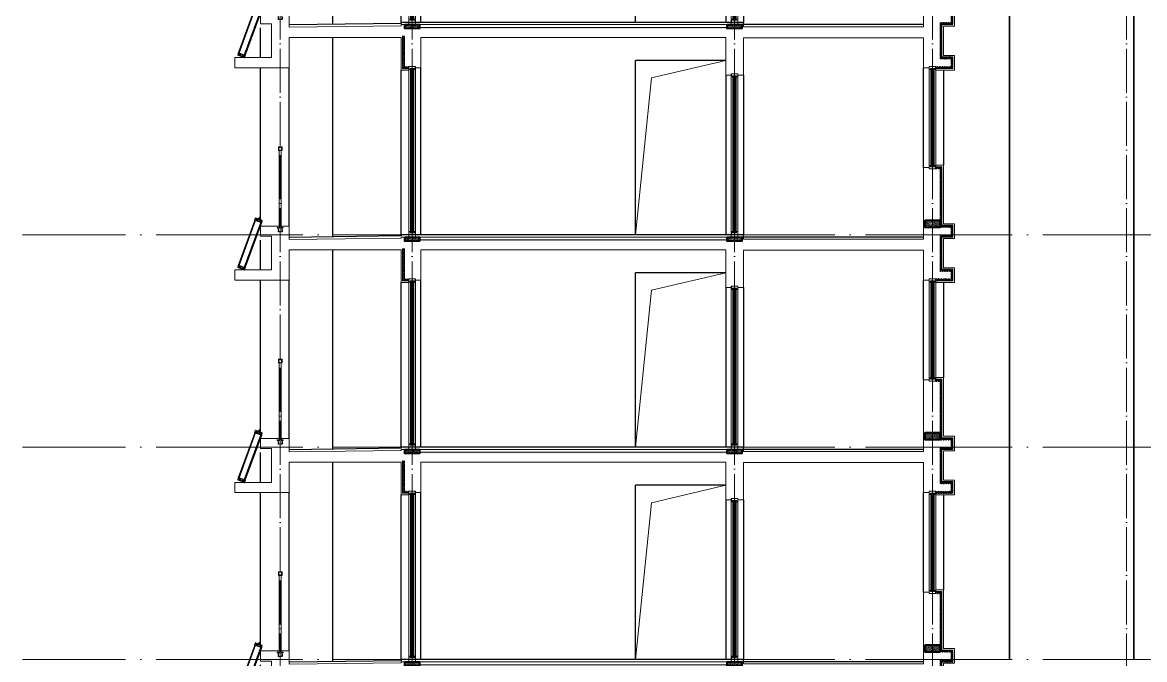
# Model space of a CAD drawing. Extents: x 27938 to 983267, y -209821 to 1628073.
# Drawn here: x 694490 to 709802, y -99476 to -90776 of the extents above; entities that cross this region are included whole.
import ezdxf

# ---------------------------------------------------------------- set-up
doc = ezdxf.new("R2010")
doc.units = 0
doc.header["$LTSCALE"] = 1000
doc.header["$MEASUREMENT"] = 0
doc.linetypes.add('DASH', pattern=[0.35, 0.25, -0.1])
doc.linetypes.add('DOTE', pattern=[2.42, 2, -0.2, 0.02, -0.2])
for name, color, linetype, lineweight in [('DOTE', 19, 'DOTE', 9), ('PUB_HATCH', 8, 'Continuous', 9), ('S_WINDOW', 144, 'Continuous', 15), ('WALL', 9, 'Continuous', 40), ('内粉刷', 37, 'Continuous', 9), ('立面-中轮廓线', 213, 'Continuous', 35), ('立面-栏杆', 105, 'Continuous', 15), ('立面-洞口示意', 152, 'Continuous', 13), ('细细', 250, 'Continuous', 0)]:
    doc.layers.add(name, color=color, linetype=linetype, lineweight=lineweight)
for name, color, linetype in [('实线层', 7, 'Continuous'), ('看线', 251, 'Continuous'), ('立面-看线', 251, 'Continuous')]:
    doc.layers.add(name, color=color, linetype=linetype)
pattern_1 = [(0, (-799083.24, -387726.952), (16.66875, 9.623705), [11.1125, -22.225]), (120, (-799083.24, -387726.952), (-16.66874801, 9.62370845), [11.1125, -22.225]), (60, (-799083.24, -387726.952), (1.99e-06, 19.24741345), [-22.225, 11.1125])]
pattern_2 = [(315, (-218910.2607, -140541.0897), (-1.767766953, -1.767766953), []), (315, (-218909.0822, -140541.0897), (-1.767766953, -1.767766953), [])]
pattern_3 = [(315, (-218910.2607, -141979.3279), (-1.767766953, -1.767766953), []), (315, (-218909.0822, -141979.3279), (-1.767766953, -1.767766953), [])]
pattern_4 = [(315, (145053.3697, 680712.4302), (-1.76776695, -1.76776695), []), (315, (145054.5482, 680712.4302), (-1.76776695, -1.76776695), [])]
pattern_5 = [(315, (145053.3697, 678374.192), (-1.767766953, -1.767766953), []), (315, (145054.5482, 678374.192), (-1.767766953, -1.767766953), [])]
pattern_6 = [(315, (145053.3697, 680612.4302), (-1.767766953, -1.767766953), []), (315, (145054.5482, 680612.4302), (-1.767766953, -1.767766953), [])]

# ---------------------------------------------------------------- blocks, each defined once
blk = doc.blocks.new('zrszerf')
at = {"layer": '细细'}
h = blk.add_hatch(dxfattribs=at)
h.set_pattern_fill('金属', color=256, style=0)
h.set_pattern_definition(pattern_2)
h.paths.add_polyline_path([(257695, 608543), (257715, 608543), (257715, 608557), (257765, 608557), (257765, 608543), (257785, 608543), (257785, 608588), (257695, 608588)])
h.paths.add_polyline_path([(257713, 608559), (257713, 608545), (257697, 608545), (257697, 608586), (257783, 608586), (257783, 608545), (257767, 608545), (257767, 608559)], flags=16)
h = blk.add_hatch(dxfattribs=at)
h.set_pattern_fill('金属', color=256, style=0)
h.set_pattern_definition(pattern_2)
h.paths.add_polyline_path([(257762, 608555), (257762, 608530), (257750, 608530), (257750, 608540), (257729, 608540), (257729, 608530), (257717, 608530), (257717, 608555)])
h.paths.add_polyline_path([(257719, 608553), (257719, 608532), (257727, 608532), (257727, 608542), (257752, 608542), (257752, 608532), (257760, 608532), (257760, 608553)], flags=16)
h = blk.add_hatch(color=256, dxfattribs=at)
edge = h.paths.add_edge_path()
edge.add_line((257735, 608540), (257735, 608528))
edge.add_arc((257740, 608520), 9.44, 61.5175, 118.4825, ccw=False)
edge.add_line((257744, 608528), (257744, 608540))
edge.add_arc((257740, 608548), 9.44, 241.5175, 298.4825, ccw=False)
h = blk.add_hatch(dxfattribs=at)
h.set_pattern_fill('金属', color=256, style=0)
h.set_pattern_definition(pattern_3)
h.paths.add_polyline_path([(257695, 607233), (257715, 607233), (257715, 607220), (257765, 607220), (257765, 607233), (257785, 607233), (257785, 607188), (257695, 607188)])
h.paths.add_polyline_path([(257713, 607218), (257713, 607231), (257697, 607231), (257697, 607190), (257783, 607190), (257783, 607231), (257767, 607231), (257767, 607218)], flags=16)
h = blk.add_hatch(dxfattribs=at)
h.set_pattern_fill('金属', color=256, style=0)
h.set_pattern_definition(pattern_3)
h.paths.add_polyline_path([(257762, 607222), (257762, 607247), (257750, 607247), (257750, 607237), (257729, 607237), (257729, 607247), (257717, 607247), (257717, 607222)])
h.paths.add_polyline_path([(257719, 607224), (257719, 607245), (257727, 607245), (257727, 607235), (257752, 607235), (257752, 607245), (257760, 607245), (257760, 607224)], flags=16)
h = blk.add_hatch(color=256, dxfattribs=at)
edge = h.paths.add_edge_path()
edge.add_line((257735, 607237), (257735, 607249))
edge.add_arc((257740, 607257), 9.44, 241.5175, 298.4825)
edge.add_line((257744, 607249), (257744, 607237))
edge.add_arc((257740, 607229), 9.44, 61.5175, 118.4825)
at = {"layer": 'S_WINDOW'}
for p, q in [((257695, 607233), (257695, 608543)), ((257717, 607247), (257717, 608530)), ((257762, 607247), (257762, 608530)), ((257785, 607233), (257785, 608543))]:
    blk.add_line(p, q, dxfattribs=at)
for points in [[(257785, 608588), (257785, 608543), (257765, 608543), (257765, 608557), (257715, 608557), (257715, 608543), (257695, 608543), (257695, 608588)], [(257783, 608586), (257783, 608545), (257767, 608545), (257767, 608559), (257713, 608559), (257713, 608545), (257697, 608545), (257697, 608586)], [(257762, 608555), (257762, 608530), (257750, 608530), (257750, 608540), (257729, 608540), (257729, 608530), (257717, 608530), (257717, 608555)], [(257760, 608553), (257760, 608532), (257752, 608532), (257752, 608542), (257727, 608542), (257727, 608532), (257719, 608532), (257719, 608553)], [(257785, 607188), (257785, 607233), (257765, 607233), (257765, 607220), (257715, 607220), (257715, 607233), (257695, 607233), (257695, 607188)], [(257783, 607190), (257783, 607231), (257767, 607231), (257767, 607218), (257713, 607218), (257713, 607231), (257697, 607231), (257697, 607190)], [(257762, 607222), (257762, 607247), (257750, 607247), (257750, 607237), (257729, 607237), (257729, 607247), (257717, 607247), (257717, 607222)], [(257760, 607224), (257760, 607245), (257752, 607245), (257752, 607235), (257727, 607235), (257727, 607245), (257719, 607245), (257719, 607224)]]:
    blk.add_lwpolyline(points, close=True, dxfattribs=at)
at = {"layer": '细细'}
for points in [[(257729, 608530), (257729, 607247)], [(257735, 607249), (257735, 608540)], [(257744, 607249), (257744, 608540)], [(257750, 608530), (257750, 607247)]]:
    blk.add_lwpolyline(points, dxfattribs=at)
for points in [[(257735, 608540), (257735, 608528, -0.253805), (257744, 608528), (257744, 608540, -0.253805)], [(257735, 607237), (257735, 607249, 0.253805), (257744, 607249), (257744, 607237, 0.253805)]]:
    blk.add_lwpolyline(points, format="xyb", close=True, dxfattribs=at)
blk = doc.blocks.new('A$C1D9D50FA')
at = {"layer": '立面-栏杆'}
for p, q in [((-15, 0), (-15, 1050)), ((15, 1050), (15, 0))]:
    blk.add_line(p, q, dxfattribs=at)
at = {"layer": '立面-栏杆', "linetype": 'DASH', "ltscale": 0.1}
for p, q in [((40, 0), (-40, 0)), ((-40, 0), (-40, -7)), ((40, -7), (40, 0)), ((-40, -7), (-30, -7)), ((-30, -7), (-30, -51)), ((-22, -7), (22, -7)), ((-22, -51), (-22, -7)), ((-15, -53), (-21, -53)), ((-21, -60), (-15, -60)), ((-13, -57), (-13, -56)), ((13, -56), (13, -57)), ((21, -53), (15, -53)), ((15, -60), (21, -60)), ((22, -7), (22, -51)), ((30, -7), (40, -7)), ((30, -51), (30, -7))]:
    blk.add_line(p, q, dxfattribs=at)
at = {"layer": '立面-栏杆'}
for points in [[(25, 1100), (-25, 1100), (-25, 1050), (25, 1050)], [(19, 1094), (-19, 1094), (-19, 1056), (19, 1056)]]:
    blk.add_lwpolyline(points, close=True, dxfattribs=at)
at = {"layer": '立面-栏杆', "linetype": 'DASH', "ltscale": 0.1}
for centre, major_axis, start_param, end_param in [((-21, -51), (6.36, 6.36), 2.356194, 3.926991), ((-21, -51), (1.27, 1.27), 2.356194, 3.926991), ((-15, -56), (1.91, 1.91), 5.497787, 7.068583), ((-15, -57), (1.91, 1.91), 3.926991, 5.497787), ((15, -56), (1.91, 1.91), 0.785398, 2.356194), ((17, -55), (3.53, 3.53), 2.748894, 3.534292), ((21, -51), (-6.36, 6.36), 2.356194, 3.926991), ((21, -51), (-1.27, 1.27), 2.356194, 3.926991)]:
    blk.add_ellipse(centre, major_axis=major_axis, ratio=1, start_param=start_param, end_param=end_param, dxfattribs=at)
blk = doc.blocks.new('afzdfsregf')
at = {"layer": '细细'}
h = blk.add_hatch(dxfattribs=at)
h.set_pattern_fill('金属', color=256, style=0)
h.set_pattern_definition(pattern_4)
h.paths.add_polyline_path([(221064, 608914), (221044, 608914), (221044, 608927), (220994, 608927), (220994, 608914), (220974, 608914), (220974, 608959), (221064, 608959)])
h.paths.add_polyline_path([(221046, 608929), (221046, 608916), (221062, 608916), (221062, 608957), (220976, 608957), (220976, 608916), (220992, 608916), (220992, 608929)], flags=16)
h = blk.add_hatch(dxfattribs=at)
h.set_pattern_fill('金属', color=256, style=0)
h.set_pattern_definition(pattern_4)
h.paths.add_polyline_path([(220996, 608925), (220996, 608900), (221008, 608900), (221008, 608910), (221029, 608910), (221029, 608900), (221041, 608900), (221041, 608925)])
h.paths.add_polyline_path([(221039, 608923), (221039, 608902), (221031, 608902), (221031, 608912), (221006, 608912), (221006, 608902), (220998, 608902), (220998, 608923)], flags=16)
h = blk.add_hatch(color=256, dxfattribs=at)
edge = h.paths.add_edge_path()
edge.add_line((221023, 608910), (221023, 608898))
edge.add_arc((221019, 608890), 9.44, 61.5175, 118.4825)
edge.add_line((221014, 608898), (221014, 608910))
edge.add_arc((221019, 608919), 9.44, 241.5175, 298.4825)
h = blk.add_hatch(dxfattribs=at)
h.set_pattern_fill('金属', color=256, style=0)
h.set_pattern_definition(pattern_5)
h.paths.add_polyline_path([(221064, 606704), (221044, 606704), (221044, 606690), (220994, 606690), (220994, 606704), (220974, 606704), (220974, 606659), (221064, 606659)])
h.paths.add_polyline_path([(221046, 606688), (221046, 606702), (221062, 606702), (221062, 606661), (220976, 606661), (220976, 606702), (220992, 606702), (220992, 606688)], flags=16)
h = blk.add_hatch(dxfattribs=at)
h.set_pattern_fill('金属', color=256, style=0)
h.set_pattern_definition(pattern_5)
h.paths.add_polyline_path([(220996, 606692), (220996, 606717), (221008, 606717), (221008, 606707), (221029, 606707), (221029, 606717), (221041, 606717), (221041, 606692)])
h.paths.add_polyline_path([(221039, 606694), (221039, 606715), (221031, 606715), (221031, 606705), (221006, 606705), (221006, 606715), (220998, 606715), (220998, 606694)], flags=16)
h = blk.add_hatch(color=256, dxfattribs=at)
edge = h.paths.add_edge_path()
edge.add_line((221023, 606707), (221023, 606719))
edge.add_arc((221019, 606728), 9.44, 241.5175, 298.4825, ccw=False)
edge.add_line((221014, 606719), (221014, 606707))
edge.add_arc((221019, 606699), 9.44, 61.5175, 118.4825, ccw=False)
at = {"layer": 'S_WINDOW'}
for p, q in [((220974, 606704), (220974, 608914)), ((220996, 606717), (220996, 608900)), ((221041, 606717), (221041, 608900)), ((221064, 606704), (221064, 608914))]:
    blk.add_line(p, q, dxfattribs=at)
for points in [[(220974, 608959), (220974, 608914), (220994, 608914), (220994, 608927), (221044, 608927), (221044, 608914), (221064, 608914), (221064, 608959)], [(220976, 608957), (220976, 608916), (220992, 608916), (220992, 608929), (221046, 608929), (221046, 608916), (221062, 608916), (221062, 608957)], [(220996, 608925), (220996, 608900), (221008, 608900), (221008, 608910), (221029, 608910), (221029, 608900), (221041, 608900), (221041, 608925)], [(220998, 608923), (220998, 608902), (221006, 608902), (221006, 608912), (221031, 608912), (221031, 608902), (221039, 608902), (221039, 608923)], [(220974, 606659), (220974, 606704), (220994, 606704), (220994, 606690), (221044, 606690), (221044, 606704), (221064, 606704), (221064, 606659)], [(220976, 606661), (220976, 606702), (220992, 606702), (220992, 606688), (221046, 606688), (221046, 606702), (221062, 606702), (221062, 606661)], [(220996, 606692), (220996, 606717), (221008, 606717), (221008, 606707), (221029, 606707), (221029, 606717), (221041, 606717), (221041, 606692)], [(220998, 606694), (220998, 606715), (221006, 606715), (221006, 606705), (221031, 606705), (221031, 606715), (221039, 606715), (221039, 606694)]]:
    blk.add_lwpolyline(points, close=True, dxfattribs=at)
at = {"layer": '细细'}
for points in [[(221008, 608900), (221008, 606717)], [(221014, 606719), (221014, 608910)], [(221023, 606719), (221023, 608910)], [(221029, 608900), (221029, 606717)]]:
    blk.add_lwpolyline(points, dxfattribs=at)
for points in [[(221023, 608910), (221023, 608898, 0.253805), (221014, 608898), (221014, 608910, 0.253805)], [(221023, 606707), (221023, 606719, -0.253805), (221014, 606719), (221014, 606707, -0.253805)]]:
    blk.add_lwpolyline(points, format="xyb", close=True, dxfattribs=at)
blk = doc.blocks.new('A$C39C008DC')
at = {"layer": '实线层', "color": 5}
for p, q in [((31, 60), (256, 678)), ((257, 678), (32, 60)), ((32, 60), (257, 677)), ((260, 676), (35, 59)), ((260, 676), (36, 59)), ((334, 649), (109, 32)), ((334, 649), (110, 32)), ((118, 29), (343, 646)), ((343, 646), (119, 29)), ((119, 29), (344, 646)), ((255, 678), (265, 706)), ((255, 678), (265, 706)), ((345, 645), (255, 678)), ((353, 669), (263, 702)), ((353, 669), (264, 702)), ((355, 674), (265, 706)), ((355, 674), (265, 706)), ((265, 706), (265, 706)), ((280, 678), (281, 681)), ((282, 676), (280, 678)), ((281, 672), (286, 685)), ((281, 681), (284, 681)), ((285, 676), (282, 676)), ((284, 681), (286, 679)), ((286, 679), (285, 676)), ((304, 696), (297, 695)), ((323, 685), (297, 695)), ((304, 696), (311, 715)), ((304, 696), (319, 690)), ((326, 709), (311, 715)), ((319, 690), (326, 709)), ((319, 690), (323, 685)), ((321, 657), (326, 671)), ((321, 663), (322, 666)), ((323, 661), (321, 663)), ((322, 666), (324, 667)), ((325, 662), (323, 661)), ((324, 667), (326, 664)), ((326, 664), (325, 662)), ((345, 646), (355, 674)), ((345, 645), (355, 673)), ((355, 673), (355, 673)), ((31, 61), (20, 32)), ((30, 61), (20, 33)), ((110, 0), (20, 33)), ((20, 33), (20, 33)), ((110, 0), (20, 32)), ((112, 5), (22, 38)), ((111, 5), (22, 37)), ((120, 28), (30, 61)), ((120, 28), (32, 60)), ((54, 49), (49, 35)), ((50, 45), (49, 42)), ((49, 42), (51, 40)), ((53, 45), (50, 45)), ((51, 40), (53, 40)), ((54, 43), (53, 45)), ((53, 40), (54, 43)), ((93, 29), (92, 26)), ((92, 26), (94, 24)), ((98, 33), (93, 20)), ((96, 29), (93, 29)), ((94, 24), (97, 24)), ((98, 27), (96, 29)), ((97, 24), (98, 27)), ((120, 28), (110, 0)), ((120, 28), (110, 0)), ((110, 0), (110, 0))]:
    blk.add_line(p, q, dxfattribs=at)
for points in [[(263, 702), (263, 702), (263, 702), (264, 702), (264, 702)], [(353, 669), (353, 669), (353, 669), (353, 669), (353, 669)], [(22, 38), (22, 37), (22, 37), (22, 37), (22, 37)], [(112, 5), (112, 5), (112, 5), (111, 5), (111, 5)]]:
    blk.add_lwpolyline(points, dxfattribs=at)
for centre, radius in [((283, 679), 10), ((283, 679), 9.5), ((323, 664), 10), ((323, 664), 9.5), ((52, 42), 9.5), ((52, 42), 10), ((95, 26), 10), ((95, 26), 9.5)]:
    blk.add_circle(centre, radius, dxfattribs=at)
for centre, start, end in [((265, 706), 70, 160), ((355, 673), 340, 70), ((20, 33), 160, 250), ((110, 0), 250, 340)]:
    blk.add_arc(centre, 0.5, start, end, dxfattribs=at)
blk = doc.blocks.new('sregfse')
at = {"layer": '细细'}
h = blk.add_hatch(dxfattribs=at)
h.set_pattern_fill('金属', color=256, style=0)
h.set_pattern_definition(pattern_6)
h.paths.add_polyline_path([(177217, 300113), (177237, 300113), (177237, 300126), (177287, 300126), (177287, 300113), (177307, 300113), (177307, 300158), (177217, 300158)])
h.paths.add_polyline_path([(177235, 300128), (177235, 300115), (177219, 300115), (177219, 300156), (177305, 300156), (177305, 300115), (177289, 300115), (177289, 300128)], flags=16)
h = blk.add_hatch(dxfattribs=at)
h.set_pattern_fill('金属', color=256, style=0)
h.set_pattern_definition(pattern_6)
h.paths.add_polyline_path([(177284, 300124), (177284, 300099), (177272, 300099), (177272, 300109), (177251, 300109), (177251, 300099), (177239, 300099), (177239, 300124)])
h.paths.add_polyline_path([(177241, 300122), (177241, 300101), (177249, 300101), (177249, 300111), (177274, 300111), (177274, 300101), (177282, 300101), (177282, 300122)], flags=16)
h = blk.add_hatch(color=256, dxfattribs=at)
edge = h.paths.add_edge_path()
edge.add_line((177257, 300109), (177257, 300097))
edge.add_arc((177262, 300089), 9.44, 61.5175, 118.4825, ccw=False)
edge.add_line((177266, 300097), (177266, 300109))
edge.add_arc((177262, 300118), 9.44, 241.5175, 298.4825, ccw=False)
h = blk.add_hatch(dxfattribs=at)
h.set_pattern_fill('金属', color=256, style=0)
h.set_pattern_definition(pattern_5)
h.paths.add_polyline_path([(177217, 298003), (177237, 298003), (177237, 297989), (177287, 297989), (177287, 298003), (177307, 298003), (177307, 297958), (177217, 297958)])
h.paths.add_polyline_path([(177235, 297987), (177235, 298001), (177219, 298001), (177219, 297960), (177305, 297960), (177305, 298001), (177289, 298001), (177289, 297987)], flags=16)
h = blk.add_hatch(dxfattribs=at)
h.set_pattern_fill('金属', color=256, style=0)
h.set_pattern_definition(pattern_5)
h.paths.add_polyline_path([(177284, 297991), (177284, 298016), (177272, 298016), (177272, 298006), (177251, 298006), (177251, 298016), (177239, 298016), (177239, 297991)])
h.paths.add_polyline_path([(177241, 297993), (177241, 298014), (177249, 298014), (177249, 298004), (177274, 298004), (177274, 298014), (177282, 298014), (177282, 297993)], flags=16)
h = blk.add_hatch(color=256, dxfattribs=at)
edge = h.paths.add_edge_path()
edge.add_line((177257, 298006), (177257, 298018))
edge.add_arc((177262, 298027), 9.44, 241.5175, 298.4825)
edge.add_line((177266, 298018), (177266, 298006))
edge.add_arc((177262, 297998), 9.44, 61.5175, 118.4825)
at = {"layer": 'S_WINDOW'}
for p, q in [((177217, 298003), (177217, 300113)), ((177239, 298016), (177239, 300099)), ((177284, 298016), (177284, 300099)), ((177307, 298003), (177307, 300113))]:
    blk.add_line(p, q, dxfattribs=at)
for points in [[(177307, 300158), (177307, 300113), (177287, 300113), (177287, 300126), (177237, 300126), (177237, 300113), (177217, 300113), (177217, 300158)], [(177305, 300156), (177305, 300115), (177289, 300115), (177289, 300128), (177235, 300128), (177235, 300115), (177219, 300115), (177219, 300156)], [(177284, 300124), (177284, 300099), (177272, 300099), (177272, 300109), (177251, 300109), (177251, 300099), (177239, 300099), (177239, 300124)], [(177282, 300122), (177282, 300101), (177274, 300101), (177274, 300111), (177249, 300111), (177249, 300101), (177241, 300101), (177241, 300122)], [(177307, 297958), (177307, 298003), (177287, 298003), (177287, 297989), (177237, 297989), (177237, 298003), (177217, 298003), (177217, 297958)], [(177305, 297960), (177305, 298001), (177289, 298001), (177289, 297987), (177235, 297987), (177235, 298001), (177219, 298001), (177219, 297960)], [(177284, 297991), (177284, 298016), (177272, 298016), (177272, 298006), (177251, 298006), (177251, 298016), (177239, 298016), (177239, 297991)], [(177282, 297993), (177282, 298014), (177274, 298014), (177274, 298004), (177249, 298004), (177249, 298014), (177241, 298014), (177241, 297993)]]:
    blk.add_lwpolyline(points, close=True, dxfattribs=at)
at = {"layer": '细细'}
for points in [[(177251, 300099), (177251, 298016)], [(177257, 298018), (177257, 300109)], [(177266, 298018), (177266, 300109)], [(177272, 300099), (177272, 298016)]]:
    blk.add_lwpolyline(points, dxfattribs=at)
for points in [[(177257, 300109), (177257, 300097, -0.253805), (177266, 300097), (177266, 300109, -0.253805)], [(177257, 298006), (177257, 298018, 0.253805), (177266, 298018), (177266, 298006, 0.253805)]]:
    blk.add_lwpolyline(points, format="xyb", close=True, dxfattribs=at)
blk = doc.blocks.new('A$C11CA64F7')
at = {"layer": '立面-看线'}
h = blk.add_hatch(dxfattribs=at)
h.set_pattern_fill('HONEY', color=256, scale=7)
h.set_pattern_definition([(0, (-801983.24, -387726.952), (16.66875, 9.623705), [11.1125, -22.225]), (120, (-801983.24, -387726.952), (-16.66874801, 9.62370845), [11.1125, -22.225]), (60, (-801983.24, -387726.952), (1.99e-06, 19.24741345), [-22.225, 11.1125])])
h.paths.add_polyline_path([(9300, -2150), (9270, -2150), (9270, -1380), (9215, -1380), (9215, -1350), (9300, -1350)])
h = blk.add_hatch(dxfattribs=at)
h.set_pattern_fill('碎沙', color=256, scale=4)
h.set_pattern_definition([(37.5, (-791983.2396, -387641.9525), (-0.32000626, 9.78826475), [0, -7.7216, 0, -8.636, 0, -8.255]), (7.5, (-791983.24, -387641.952), (8.99046566, 14.33650201), [0, -4.1656, 0, -6.9596, 0, -2.667]), (327.5, (-791989.488, -387641.9525), (15.819847405, 0.02874369), [0, -2.54, 0, -9.144, 0, -11.938]), (317.5, (-791989.488, -387641.952), (15.27112905, 4.45858647), [0, -1.27, 0, -5.9944, 0, -6.858])])
h.paths.add_polyline_path([(9070, -2180), (9270, -2180), (9270, -2080), (9070, -2080)])
h = blk.add_hatch(dxfattribs=at)
h.set_pattern_fill('HONEY', color=256, scale=7)
h.set_pattern_definition([(0, (-801833.24, -389226.952), (16.66875, 9.623705), [11.1125, -22.225]), (120, (-801833.24, -389226.952), (-16.66874801, 9.62370845), [11.1125, -22.225]), (60, (-801833.24, -389226.952), (1.99e-06, 19.24741345), [-22.225, 11.1125])])
h.paths.add_polyline_path([(9270, -2180), (9420, -2180), (9420, -2280), (9270, -2280), (9270, -2780), (9420, -2780), (9420, -2880), (9270, -2880), (9215, -2880), (9215, -2910), (9450, -2910), (9450, -2750), (9300, -2750), (9300, -2310), (9450, -2310), (9450, -2150), (9270, -2150)])
h = blk.add_hatch(dxfattribs=at)
h.set_pattern_fill('碎沙', color=256, scale=4)
h.set_pattern_definition([(37.5, (-799083.24, -387726.9525), (-0.32000626, 9.78826475), [0, -7.7216, 0, -8.636, 0, -8.255]), (7.5, (-799083.24, -387726.952), (8.99046566, 14.33650201), [0, -4.1656, 0, -6.9596, 0, -2.667]), (327.5, (-799089.488, -387726.9525), (15.819847405, 0.02874369), [0, -2.54, 0, -9.144, 0, -11.938]), (317.5, (-799089.488, -387726.952), (15.27112905, 4.45858647), [0, -1.27, 0, -5.9944, 0, -6.858])])
h.paths.add_polyline_path([(1970, -2365), (2170, -2365), (2170, -2310), (1970, -2310)])
h = blk.add_hatch(dxfattribs=at)
h.set_pattern_fill('HONEY', color=256, scale=7)
h.set_pattern_definition(pattern_1)
h.paths.add_polyline_path([(6370, -2365), (6370, -2350), (2170, -2350), (2170, -2365)])
h = blk.add_hatch(dxfattribs=at)
h.set_pattern_fill('碎沙', color=256, scale=4)
h.set_pattern_definition([(37.5, (-794683.24, -387726.9525), (-0.32000626, 9.78826475), [0, -7.7216, 0, -8.636, 0, -8.255]), (7.5, (-794683.24, -387726.952), (8.99046566, 14.33650201), [0, -4.1656, 0, -6.9596, 0, -2.667]), (327.5, (-794689.488, -387726.9525), (15.819847405, 0.02874369), [0, -2.54, 0, -9.144, 0, -11.938]), (317.5, (-794689.488, -387726.952), (15.27112905, 4.45858647), [0, -1.27, 0, -5.9944, 0, -6.858])])
h.paths.add_polyline_path([(6370, -2365), (6570, -2365), (6570, -2310), (6370, -2310)])
h = blk.add_hatch(dxfattribs=at)
h.set_pattern_fill('HONEY', color=256, scale=7)
h.set_pattern_definition(pattern_1)
h.paths.add_polyline_path([(1940, -2465), (1970, -2465), (1970, -2880), (2025, -2880), (2025, -2910), (1940, -2910)])
at = {"layer": 'PUB_HATCH', "color": 215, "true_color": 0xa953a0}
blk.add_line((2170, -2350), (6370, -2350), dxfattribs=at)
for points in [[(9215, -1350), (9300, -1350), (9300, -2150)], [(9300, -2150), (9450, -2150), (9450, -2310), (9300, -2310), (9300, -2750), (9450, -2750), (9450, -2910), (9215, -2910)], [(1940, -2465), (1940, -2910), (2025, -2910)]]:
    blk.add_lwpolyline(points, dxfattribs=at)
at = {"layer": 'S_WINDOW'}
for points in [[(2025, -2280), (2115, -2280), (2115, -2310), (2025, -2310)], [(6425, -2280), (6515, -2280), (6515, -2310), (6425, -2310)]]:
    blk.add_lwpolyline(points, close=True, dxfattribs=at)
at = {"layer": 'WALL', "color": 7}
for points in [[(9070, -2080), (9270, -2080), (9270, -2180), (9070, -2180)], [(1970, -2310), (2170, -2310), (2170, -2365), (1970, -2365)]]:
    blk.add_lwpolyline(points, close=True, dxfattribs=at)
at = {"layer": 'WALL'}
blk.add_lwpolyline([(6370, -2310), (6570, -2310), (6570, -2365), (6370, -2365)], close=True, dxfattribs=at)
at = {"layer": '内粉刷'}
for points in [[(9125, -1360), (9050, -1360), (9050, -2340), (6590, -2340), (6590, -2310), (1920, -2310), (1920, -2325), (390, -2345)], [(9215, -1330), (9320, -1330), (9320, -2130)], [(9320, -2130), (9470, -2130), (9470, -2330), (9320, -2330), (9320, -2730), (9470, -2730), (9470, -2930), (9215, -2930)], [(390, -2345), (390, -2160), (0, -2160), (0, -2300), (150, -2300), (150, -2760), (-350, -2760), (-350, -2900), (390, -2900), (390, -2485), (1920, -2485), (1920, -2930), (2025, -2930)], [(2115, -2900), (2190, -2900), (2190, -2485), (6350, -2485)], [(6350, -2485), (6350, -3000), (6425, -3000)], [(6515, -3000), (6590, -3000), (6590, -2490)], [(6590, -2490), (9050, -2490), (9050, -2900), (9125, -2900)]]:
    blk.add_lwpolyline(points, dxfattribs=at)
at = {"layer": '看线', "color": 252, "true_color": 0x939598}
for p, q in [((990, -2307), (990, 415)), ((0, -2077), (0, 0)), ((6350, 100), (5120, 100)), ((0, -2760), (0, -2352))]:
    blk.add_line(p, q, dxfattribs=at)
at = {"layer": '看线'}
for p, q in [((390, -2160), (390, 0)), ((1920, -2280), (1920, -30)), ((2190, -2280), (2190, 0)), ((9050, -1360), (9050, 0)), ((9320, -30), (9320, -1330))]:
    blk.add_line(p, q, dxfattribs=at)
at = {"layer": '看线', "color": 252, "true_color": 0x939598}
blk.add_lwpolyline([(5120, -2280), (5120, 100)], dxfattribs=at)
at = {"layer": '看线'}
for points in [[(6350, -100), (6350, -2280)], [(6590, -100), (6590, -2280)]]:
    blk.add_lwpolyline(points, dxfattribs=at)
at = {"layer": '看线', "color": 32}
blk.add_lwpolyline([(9050, -2310), (6590, -2310), (6590, -2280), (1920, -2280), (1920, -2295), (390, -2315)], dxfattribs=at)
at = {"layer": '立面-中轮廓线'}
for p, q in [((10220, 620), (10220, -2280)), ((11920, 620), (11920, -2280))]:
    blk.add_line(p, q, dxfattribs=at)
for name, p in [('afzdfsregf', (-218949, -608939)), ('zrszerf', (-248570, -608568)), ('A$C1D9D50FA', (270, -2180)), ('A$C39C008DC', (-330, -2760))]:
    blk.add_blockref(name, p)
at = {"xscale": -1}
blk.add_blockref('sregfse', (183732, -300238), dxfattribs=at)

msp = doc.modelspace()

# ---------------------------------------------------------------- linework, layer by layer
at = {"layer": 'DOTE', "linetype": 'DOTE', "ltscale": 0.3}
for p, q in [((698007.2, -83876.4), (698007.2, -116695.2)), ((699807.2, -83876.4), (699807.2, -116695.2)), ((704207.2, -83876.4), (704207.2, -116695.2)), ((706907.2, -83876.4), (706907.2, -116695.2)), ((709557.2, -83876.4), (709557.2, -116695.2))]:
    msp.add_line(p, q, dxfattribs=at)
at = {"layer": 'DOTE', "linetype": 'DOTE'}
for p, q in [((717674.5, -93676.4), (694489.8, -93676.4)), ((717674.5, -96576.4), (694489.8, -96576.4)), ((717674.5, -99476.4), (694489.8, -99476.4))]:
    msp.add_line(p, q, dxfattribs=at)
at = {"layer": '立面-洞口示意'}
for points in [[(702857.2, -93676.4), (703074.1, -91534), (704087.2, -91296.4)], [(702857.2, -96576.4), (703074.1, -94434), (704087.2, -94196.4)], [(702857.2, -99476.4), (703074.1, -97334), (704087.2, -97096.4)]]:
    msp.add_lwpolyline(points, dxfattribs=at)

# ---------------------------------------------------------------- block references
for p in [(697737.2, -88496.4), (697737.2, -91396.4), (697737.2, -94296.4), (697737.2, -97196.4)]:
    msp.add_blockref('A$C11CA64F7', p)

doc.saveas('drawing.dxf')
